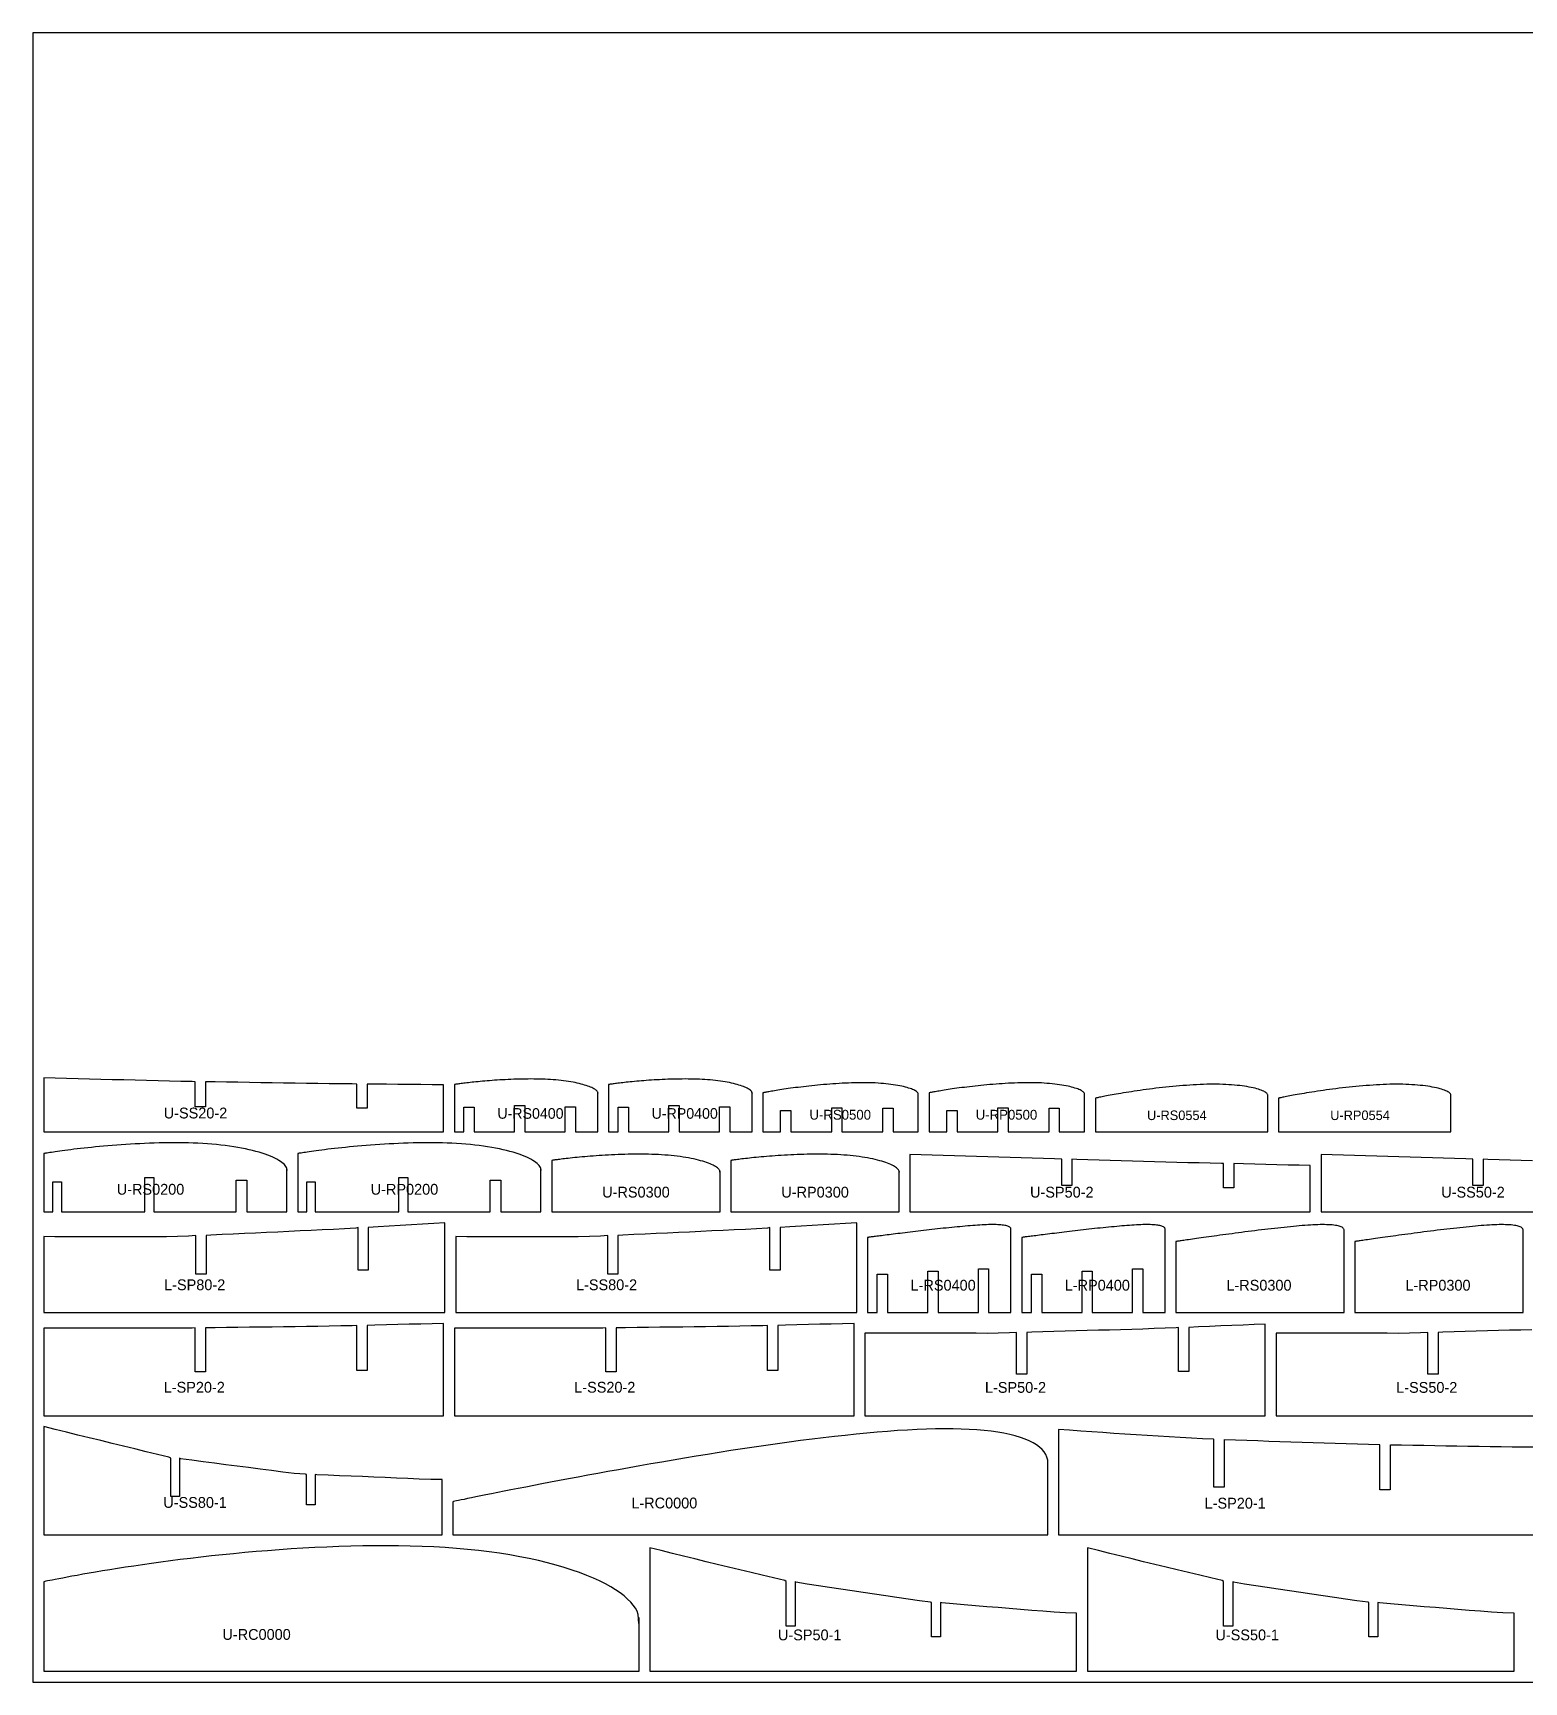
# Model space of a CAD drawing. Header units: millimetres. Extents: x 0 to 2440, y 0 to 1220.
# Drawn here: x 0 to 1103, y 0 to 1220 of the extents above; entities that cross this region are included whole.
import ezdxf

# ---------------------------------------------------------------- set-up
doc = ezdxf.new("R2010")
doc.units = ezdxf.units.MM
for name, color, linetype in [('CUT', 7, 'CONTINUOUS'), ('LABEL', 1, 'CONTINUOUS'), ('SHEET', 8, 'CONTINUOUS')]:
    doc.layers.add(name, color=color, linetype=linetype)

msp = doc.modelspace()

# ---------------------------------------------------------------- linework, layer by layer
at = {"layer": 'CUT'}
for points in [[(8, 406.922), (303.619, 406.922), (303.619, 441.741), (295.173, 441.848), (286.727, 441.951), (278.28, 442.05), (269.834, 442.146), (261.388, 442.238), (252.942, 442.327), (247.135, 442.423), (247.135, 424.672), (239.602, 424.672), (239.602, 442.423), (236.049, 442.493), (227.603, 442.57), (219.157, 442.644), (210.71, 442.76), (202.264, 442.892), (193.818, 443.022), (185.372, 443.152), (176.925, 443.282), (168.479, 443.411), (160.033, 443.539), (151.586, 443.667), (143.14, 443.794), (134.694, 443.921), (127.567, 444.084), (127.567, 425.503), (120.035, 425.503), (120.035, 444.084), (117.801, 444.173), (109.355, 444.298), (100.909, 444.446), (92.463, 444.682), (84.016, 444.918), (75.57, 445.155), (67.124, 445.393), (58.678, 445.632), (50.231, 445.872), (41.785, 446.112), (33.339, 446.354), (24.893, 446.596), (16.446, 446.839), (8, 447.083)], [(311.619, 406.922), (318.697, 406.922), (318.697, 425.174), (326.255, 425.174), (326.255, 406.922), (356.172, 406.922), (356.172, 426.475), (363.718, 426.475), (363.718, 406.922), (393.648, 406.922), (393.648, 425.503), (401.18, 425.503), (401.18, 406.922), (417.702, 406.922), (417.702, 435.926), (417.688, 435.575), (417.632, 436.284), (417.477, 436.65), (417.238, 437.022), (416.914, 437.4), (416.507, 437.784), (416.016, 438.172), (415.443, 438.564), (414.787, 438.959), (414.05, 439.355), (413.234, 439.751), (412.338, 440.146), (411.364, 440.539), (410.315, 440.928), (409.19, 441.311), (407.993, 441.688), (406.724, 442.058), (405.386, 442.418), (403.982, 442.767), (402.512, 443.104), (400.98, 443.428), (399.388, 443.737), (397.738, 444.031), (396.034, 444.308), (394.278, 444.568), (392.474, 444.809), (390.623, 445.031), (388.73, 445.233), (386.797, 445.415), (384.828, 445.576), (382.826, 445.715), (380.794, 445.834), (378.736, 445.93), (376.655, 446.006), (374.564, 446.06), (372.464, 446.098), (370.352, 446.121), (368.231, 446.129), (366.105, 446.123), (363.977, 446.103), (361.85, 446.07), (359.729, 446.024), (357.616, 445.967), (355.514, 445.898), (353.428, 445.818), (351.36, 445.728), (349.315, 445.629), (347.294, 445.522), (345.302, 445.406), (343.341, 445.283), (341.415, 445.153), (339.527, 445.018), (337.679, 444.878), (335.875, 444.733), (334.117, 444.586), (332.409, 444.435), (330.753, 444.283), (329.151, 444.129), (327.606, 443.976), (326.12, 443.823), (324.696, 443.671), (323.337, 443.522), (322.043, 443.376), (320.817, 443.234), (319.662, 443.097), (318.578, 442.965), (317.567, 442.839), (316.632, 442.721), (315.773, 442.61), (314.992, 442.507), (314.29, 442.414), (313.668, 442.33), (313.127, 442.256), (312.668, 442.193), (312.291, 442.141), (311.997, 442.1), (311.787, 442.07), (311.661, 442.052), (311.619, 442.046)], [(425.702, 406.922), (432.78, 406.922), (432.78, 425.174), (440.338, 425.174), (440.338, 406.922), (470.255, 406.922), (470.255, 426.475), (477.801, 426.475), (477.801, 406.922), (507.731, 406.922), (507.731, 425.503), (515.264, 425.503), (515.264, 406.922), (531.786, 406.922), (531.786, 435.926), (531.772, 435.575), (531.715, 436.284), (531.56, 436.65), (531.321, 437.022), (530.998, 437.4), (530.59, 437.784), (530.099, 438.172), (529.526, 438.564), (528.87, 438.959), (528.134, 439.355), (527.317, 439.751), (526.421, 440.146), (525.448, 440.539), (524.398, 440.928), (523.273, 441.311), (522.076, 441.688), (520.807, 442.058), (519.47, 442.418), (518.065, 442.767), (516.595, 443.104), (515.063, 443.428), (513.471, 443.737), (511.822, 444.031), (510.118, 444.308), (508.362, 444.568), (506.557, 444.809), (504.706, 445.031), (502.813, 445.233), (500.88, 445.415), (498.911, 445.576), (496.909, 445.715), (494.877, 445.834), (492.819, 445.93), (490.739, 446.006), (488.648, 446.06), (486.548, 446.098), (484.435, 446.121), (482.315, 446.129), (480.188, 446.123), (478.06, 446.103), (475.934, 446.07), (473.812, 446.024), (471.699, 445.967), (469.597, 445.898), (467.511, 445.818), (465.444, 445.728), (463.398, 445.629), (461.377, 445.522), (459.385, 445.406), (457.424, 445.283), (455.498, 445.153), (453.61, 445.018), (451.762, 444.878), (449.958, 444.733), (448.201, 444.586), (446.492, 444.435), (444.836, 444.283), (443.234, 444.129), (441.689, 443.976), (440.203, 443.823), (438.78, 443.671), (437.42, 443.522), (436.126, 443.376), (434.901, 443.234), (433.745, 443.097), (432.661, 442.965), (431.651, 442.839), (430.715, 442.721), (429.857, 442.61), (429.075, 442.507), (428.373, 442.414), (427.751, 442.33), (427.21, 442.256), (426.751, 442.193), (426.374, 442.141), (426.081, 442.1), (425.871, 442.07), (425.745, 442.052), (425.702, 442.046)], [(539.786, 406.922), (552.872, 406.922), (552.872, 422.815), (560.431, 422.815), (560.431, 406.922), (590.716, 406.922), (590.716, 424.817), (598.261, 424.817), (598.261, 406.922), (628.56, 406.922), (628.56, 424.672), (636.092, 424.672), (636.092, 406.922), (654.742, 406.922), (654.742, 434.712), (654.736, 435.069), (654.638, 435.429), (654.448, 435.793), (654.167, 436.16), (653.795, 436.53), (653.331, 436.901), (652.778, 437.273), (652.135, 437.645), (651.404, 438.017), (650.585, 438.385), (649.679, 438.751), (648.689, 439.112), (647.615, 439.466), (646.458, 439.814), (645.222, 440.152), (643.907, 440.48), (642.516, 440.797), (641.051, 441.101), (639.515, 441.39), (637.909, 441.664), (636.237, 441.922), (634.5, 442.161), (632.703, 442.382), (630.848, 442.583), (628.938, 442.763), (626.977, 442.921), (624.967, 443.057), (622.912, 443.171), (620.815, 443.261), (618.68, 443.328), (616.512, 443.372), (614.312, 443.391), (612.085, 443.387), (609.835, 443.359), (607.574, 443.309), (605.304, 443.241), (603.021, 443.157), (600.73, 443.058), (598.434, 442.943), (596.136, 442.815), (593.841, 442.672), (591.552, 442.517), (589.273, 442.35), (587.006, 442.171), (584.757, 441.983), (582.529, 441.784), (580.324, 441.577), (578.147, 441.363), (576.001, 441.141), (573.89, 440.913), (571.816, 440.681), (569.783, 440.444), (567.794, 440.204), (565.853, 439.962), (563.962, 439.719), (562.124, 439.475), (560.343, 439.233), (558.62, 438.991), (556.959, 438.753), (555.362, 438.518), (553.831, 438.288), (552.37, 438.064), (550.98, 437.846), (549.663, 437.636), (548.421, 437.434), (547.257, 437.241), (546.172, 437.059), (545.168, 436.888), (544.245, 436.729), (543.407, 436.583), (542.653, 436.449), (541.985, 436.33), (541.404, 436.226), (540.911, 436.137), (540.507, 436.063), (540.192, 436.006), (539.966, 435.964), (539.831, 435.939), (539.786, 435.931)], [(662.742, 406.922), (675.829, 406.922), (675.829, 422.815), (683.387, 422.815), (683.387, 406.922), (713.673, 406.922), (713.673, 424.817), (721.218, 424.817), (721.218, 406.922), (751.516, 406.922), (751.516, 424.672), (759.049, 424.672), (759.049, 406.922), (777.699, 406.922), (777.699, 434.712), (777.693, 435.069), (777.595, 435.429), (777.405, 435.793), (777.124, 436.16), (776.751, 436.53), (776.288, 436.901), (775.735, 437.273), (775.092, 437.645), (774.36, 438.017), (773.541, 438.385), (772.636, 438.751), (771.645, 439.112), (770.571, 439.466), (769.415, 439.814), (768.179, 440.152), (766.864, 440.48), (765.473, 440.797), (764.008, 441.101), (762.472, 441.39), (760.866, 441.664), (759.193, 441.922), (757.457, 442.161), (755.66, 442.382), (753.805, 442.583), (751.895, 442.763), (749.933, 442.921), (747.923, 443.057), (745.868, 443.171), (743.772, 443.261), (741.637, 443.328), (739.468, 443.372), (737.269, 443.391), (735.042, 443.387), (732.792, 443.359), (730.531, 443.309), (728.261, 443.241), (725.978, 443.157), (723.687, 443.058), (721.391, 442.943), (719.093, 442.815), (716.798, 442.672), (714.509, 442.517), (712.229, 442.35), (709.963, 442.171), (707.714, 441.983), (705.485, 441.784), (703.281, 441.577), (701.104, 441.363), (698.958, 441.141), (696.846, 440.913), (694.773, 440.681), (692.74, 440.444), (690.751, 440.204), (688.81, 439.962), (686.919, 439.719), (685.081, 439.475), (683.299, 439.233), (681.577, 438.991), (679.915, 438.753), (678.319, 438.518), (676.788, 438.288), (675.327, 438.064), (673.937, 437.846), (672.62, 437.636), (671.378, 437.434), (670.214, 437.241), (669.129, 437.059), (668.124, 436.888), (667.202, 436.729), (666.363, 436.583), (665.61, 436.449), (664.942, 436.33), (664.361, 436.226), (663.868, 436.137), (663.464, 436.063), (663.148, 436.006), (662.923, 435.964), (662.788, 435.939), (662.742, 435.931)], [(785.699, 406.922), (913.176, 406.922), (913.176, 434.006), (913.157, 434.387), (913.036, 434.77), (912.814, 435.155), (912.49, 435.54), (912.065, 435.926), (911.54, 436.311), (910.914, 436.695), (910.19, 437.076), (909.367, 437.454), (908.447, 437.828), (907.432, 438.195), (906.323, 438.555), (905.121, 438.906), (903.829, 439.247), (902.448, 439.577), (900.981, 439.893), (899.429, 440.195), (897.797, 440.48), (896.085, 440.749), (894.297, 440.998), (892.436, 441.228), (890.504, 441.437), (888.506, 441.624), (886.444, 441.787), (884.323, 441.927), (882.144, 442.042), (879.913, 442.131), (877.632, 442.194), (875.306, 442.232), (872.939, 442.242), (870.534, 442.226), (868.096, 442.184), (865.629, 442.114), (863.136, 442.019), (860.632, 441.898), (858.118, 441.759), (855.591, 441.602), (853.054, 441.427), (850.512, 441.236), (847.969, 441.03), (845.429, 440.809), (842.897, 440.574), (840.375, 440.327), (837.868, 440.067), (835.381, 439.797), (832.916, 439.517), (830.478, 439.229), (828.071, 438.933), (825.699, 438.63), (823.365, 438.322), (821.073, 438.009), (818.826, 437.693), (816.628, 437.375), (814.483, 437.056), (812.394, 436.737), (810.364, 436.419), (808.396, 436.104), (806.493, 435.792), (804.658, 435.485), (802.894, 435.184), (801.204, 434.89), (799.591, 434.603), (798.056, 434.326), (796.602, 434.06), (795.231, 433.805), (793.946, 433.562), (792.748, 433.333), (791.639, 433.118), (790.621, 432.918), (789.695, 432.735), (788.863, 432.568), (788.126, 432.42), (787.485, 432.289), (786.941, 432.178), (786.495, 432.087), (786.147, 432.015), (785.898, 431.963), (785.749, 431.932), (785.699, 431.922)], [(921.176, 406.922), (1048.652, 406.922), (1048.652, 434.006), (1048.633, 434.387), (1048.513, 434.77), (1048.29, 435.155), (1047.967, 435.54), (1047.542, 435.926), (1047.016, 436.311), (1046.391, 436.695), (1045.666, 437.076), (1044.843, 437.454), (1043.924, 437.828), (1042.909, 438.195), (1041.799, 438.555), (1040.598, 438.906), (1039.305, 439.247), (1037.924, 439.577), (1036.457, 439.893), (1034.906, 440.195), (1033.273, 440.48), (1031.561, 440.749), (1029.773, 440.998), (1027.912, 441.228), (1025.981, 441.437), (1023.983, 441.624), (1021.921, 441.787), (1019.799, 441.927), (1017.621, 442.042), (1015.389, 442.131), (1013.109, 442.194), (1010.783, 442.232), (1008.416, 442.242), (1006.011, 442.226), (1003.573, 442.184), (1001.105, 442.114), (998.613, 442.019), (996.109, 441.898), (993.595, 441.759), (991.067, 441.602), (988.531, 441.427), (985.989, 441.236), (983.446, 441.03), (980.906, 440.809), (978.373, 440.574), (975.851, 440.327), (973.345, 440.067), (970.857, 439.797), (968.392, 439.517), (965.955, 439.229), (963.548, 438.933), (961.176, 438.63), (958.841, 438.322), (956.549, 438.009), (954.303, 437.693), (952.105, 437.375), (949.96, 437.056), (947.871, 436.737), (945.84, 436.419), (943.872, 436.104), (941.969, 435.792), (940.135, 435.485), (938.371, 435.184), (936.681, 434.89), (935.067, 434.603), (933.532, 434.326), (932.078, 434.06), (930.708, 433.805), (929.422, 433.562), (928.224, 433.333), (927.116, 433.118), (926.097, 432.918), (925.172, 432.735), (924.34, 432.568), (923.603, 432.42), (922.962, 432.289), (922.418, 432.178), (921.971, 432.087), (921.624, 432.015), (921.375, 431.963), (921.226, 431.932), (921.176, 431.922)], [(8, 347.738), (14.65, 347.738), (14.65, 370.094), (20.968, 370.094), (20.968, 347.738), (82.635, 347.738), (82.635, 373.155), (89.403, 373.155), (89.403, 347.738), (150.368, 347.738), (150.368, 371.372), (158.091, 371.372), (158.091, 347.738), (187.816, 347.738), (187.816, 379.109), (187.766, 378.395), (187.722, 379.836), (187.484, 380.573), (187.103, 381.321), (186.578, 382.078), (185.911, 382.844), (185.101, 383.615), (184.15, 384.391), (183.059, 385.17), (181.83, 385.949), (180.463, 386.726), (178.962, 387.499), (177.327, 388.265), (175.562, 389.022), (173.668, 389.767), (171.65, 390.497), (169.509, 391.21), (167.249, 391.904), (164.875, 392.575), (162.388, 393.222), (159.795, 393.842), (157.098, 394.433), (154.302, 394.993), (151.413, 395.52), (148.434, 396.013), (145.371, 396.469), (142.228, 396.888), (139.013, 397.269), (135.729, 397.61), (132.382, 397.912), (128.979, 398.173), (125.525, 398.393), (122.026, 398.572), (118.488, 398.711), (114.934, 398.81), (111.367, 398.876), (107.78, 398.913), (104.177, 398.922), (100.565, 398.903), (96.949, 398.858), (93.336, 398.788), (89.731, 398.693), (86.14, 398.576), (82.57, 398.437), (79.025, 398.278), (75.512, 398.099), (72.036, 397.903), (68.602, 397.69), (65.217, 397.463), (61.885, 397.222), (58.613, 396.969), (55.404, 396.705), (52.265, 396.432), (49.2, 396.151), (46.214, 395.864), (43.311, 395.572), (40.497, 395.277), (37.776, 394.98), (35.151, 394.683), (32.628, 394.388), (30.209, 394.095), (27.9, 393.808), (25.702, 393.526), (23.62, 393.252), (21.658, 392.987), (19.817, 392.733), (18.101, 392.491), (16.513, 392.263), (15.054, 392.05), (13.728, 391.852), (12.535, 391.673), (11.479, 391.511), (10.56, 391.369), (9.78, 391.247), (9.141, 391.147), (8.642, 391.068), (8.286, 391.011), (8.071, 390.977), (8, 390.965)], [(195.816, 347.738), (202.466, 347.738), (202.466, 370.094), (208.784, 370.094), (208.784, 347.738), (270.451, 347.738), (270.451, 373.155), (277.219, 373.155), (277.219, 347.738), (338.183, 347.738), (338.183, 371.372), (345.907, 371.372), (345.907, 347.738), (375.632, 347.738), (375.632, 379.109), (375.582, 378.395), (375.538, 379.836), (375.3, 380.573), (374.919, 381.321), (374.394, 382.078), (373.727, 382.844), (372.917, 383.615), (371.966, 384.391), (370.875, 385.17), (369.646, 385.949), (368.279, 386.726), (366.778, 387.499), (365.143, 388.265), (363.378, 389.022), (361.484, 389.767), (359.466, 390.497), (357.325, 391.21), (355.065, 391.904), (352.69, 392.575), (350.204, 393.222), (347.61, 393.842), (344.914, 394.433), (342.118, 394.993), (339.228, 395.52), (336.249, 396.013), (333.186, 396.469), (330.044, 396.888), (326.829, 397.269), (323.545, 397.61), (320.198, 397.912), (316.795, 398.173), (313.341, 398.393), (309.842, 398.572), (306.303, 398.711), (302.75, 398.81), (299.183, 398.876), (295.596, 398.913), (291.993, 398.922), (288.38, 398.903), (284.765, 398.858), (281.152, 398.788), (277.547, 398.693), (273.956, 398.576), (270.386, 398.437), (266.841, 398.278), (263.328, 398.099), (259.851, 397.903), (256.418, 397.69), (253.033, 397.463), (249.701, 397.222), (246.429, 396.969), (243.22, 396.705), (240.081, 396.432), (237.016, 396.151), (234.029, 395.864), (231.127, 395.572), (228.313, 395.277), (225.591, 394.98), (222.967, 394.683), (220.444, 394.388), (218.025, 394.095), (215.715, 393.808), (213.518, 393.526), (211.436, 393.252), (209.474, 392.987), (207.633, 392.733), (205.917, 392.491), (204.328, 392.263), (202.87, 392.05), (201.543, 391.852), (200.351, 391.673), (199.295, 391.511), (198.376, 391.369), (197.596, 391.247), (196.957, 391.147), (196.458, 391.068), (196.101, 391.011), (195.887, 390.977), (195.816, 390.965)], [(383.632, 347.738), (508.1, 347.738), (508.1, 377.612), (508.076, 377.175), (508.026, 378.058), (507.852, 378.513), (507.579, 378.976), (507.207, 379.446), (506.736, 379.924), (506.168, 380.407), (505.502, 380.894), (504.739, 381.385), (503.882, 381.878), (502.93, 382.371), (501.885, 382.863), (500.748, 383.352), (499.522, 383.837), (498.207, 384.315), (496.807, 384.785), (495.323, 385.246), (493.757, 385.696), (492.112, 386.133), (490.39, 386.555), (488.595, 386.961), (486.729, 387.35), (484.795, 387.72), (482.797, 388.069), (480.737, 388.398), (478.62, 388.704), (476.448, 388.987), (474.226, 389.246), (471.957, 389.48), (469.645, 389.689), (467.294, 389.873), (464.908, 390.031), (462.491, 390.163), (460.047, 390.268), (457.592, 390.349), (455.126, 390.409), (452.645, 390.451), (450.154, 390.474), (447.657, 390.481), (445.157, 390.471), (442.659, 390.444), (440.167, 390.403), (437.684, 390.346), (435.215, 390.276), (432.764, 390.193), (430.335, 390.097), (427.931, 389.99), (425.557, 389.871), (423.216, 389.744), (420.912, 389.607), (418.649, 389.462), (416.43, 389.309), (414.259, 389.151), (412.139, 388.987), (410.073, 388.818), (408.066, 388.646), (406.119, 388.472), (404.236, 388.296), (402.421, 388.119), (400.675, 387.943), (399.001, 387.768), (397.403, 387.595), (395.883, 387.426), (394.442, 387.261), (393.084, 387.102), (391.81, 386.949), (390.623, 386.802), (389.524, 386.664), (388.514, 386.535), (387.596, 386.416), (386.771, 386.306), (386.04, 386.208), (385.404, 386.122), (384.864, 386.048), (384.421, 385.987), (384.076, 385.939), (383.829, 385.905), (383.681, 385.884), (383.632, 385.877)], [(516.1, 347.738), (640.569, 347.738), (640.569, 377.612), (640.545, 377.175), (640.494, 378.058), (640.32, 378.513), (640.047, 378.976), (639.675, 379.446), (639.205, 379.924), (638.636, 380.407), (637.971, 380.894), (637.208, 381.385), (636.35, 381.878), (635.398, 382.371), (634.353, 382.863), (633.217, 383.352), (631.991, 383.837), (630.676, 384.315), (629.276, 384.785), (627.791, 385.246), (626.226, 385.696), (624.581, 386.133), (622.859, 386.555), (621.064, 386.961), (619.198, 387.35), (617.264, 387.72), (615.266, 388.069), (613.206, 388.398), (611.089, 388.704), (608.917, 388.987), (606.695, 389.246), (604.426, 389.48), (602.114, 389.689), (599.763, 389.873), (597.377, 390.031), (594.96, 390.163), (592.516, 390.268), (590.06, 390.349), (587.594, 390.409), (585.114, 390.451), (582.623, 390.474), (580.125, 390.481), (577.626, 390.471), (575.128, 390.444), (572.635, 390.403), (570.153, 390.346), (567.684, 390.276), (565.233, 390.193), (562.804, 390.097), (560.4, 389.99), (558.026, 389.871), (555.685, 389.744), (553.381, 389.607), (551.118, 389.462), (548.899, 389.309), (546.728, 389.151), (544.608, 388.987), (542.542, 388.818), (540.534, 388.646), (538.588, 388.472), (536.705, 388.296), (534.889, 388.119), (533.144, 387.943), (531.47, 387.768), (529.872, 387.595), (528.352, 387.426), (526.911, 387.261), (525.553, 387.102), (524.279, 386.949), (523.092, 386.802), (521.992, 386.664), (520.983, 386.535), (520.065, 386.416), (519.24, 386.306), (518.508, 386.208), (517.872, 386.122), (517.333, 386.048), (516.89, 385.987), (516.545, 385.939), (516.298, 385.905), (516.15, 385.884), (516.1, 385.877)], [(648.569, 347.738), (944.688, 347.738), (944.688, 382.077), (936.463, 382.288), (928.237, 382.495), (920.012, 382.699), (911.786, 382.897), (903.561, 383.091), (895.335, 383.28), (888.108, 383.528), (888.108, 365.633), (880.563, 365.633), (880.563, 383.528), (878.884, 383.649), (870.658, 383.827), (862.433, 383.999), (854.207, 384.203), (845.982, 384.45), (837.756, 384.695), (829.531, 384.94), (821.305, 385.184), (813.08, 385.427), (804.854, 385.669), (796.629, 385.911), (788.403, 386.152), (780.178, 386.392), (771.952, 386.631), (768.339, 386.845), (768.339, 367.291), (760.793, 367.291), (760.793, 386.845), (755.501, 387.107), (747.276, 387.344), (739.05, 387.587), (730.824, 387.836), (722.599, 388.087), (714.373, 388.338), (706.148, 388.59), (697.922, 388.841), (689.697, 389.093), (681.471, 389.345), (673.246, 389.598), (665.02, 389.852), (656.795, 390.105), (648.569, 390.358)], [(8, 273.266), (304.618, 273.266), (304.618, 339.738), (296.379, 339.245), (288.14, 338.754), (279.9, 338.265), (271.661, 337.778), (263.421, 337.293), (255.182, 336.81), (247.943, 336.166), (247.943, 304.716), (240.385, 304.716), (240.385, 336.166), (238.703, 335.848), (230.464, 335.37), (222.224, 334.894), (213.985, 334.46), (205.746, 334.075), (197.506, 333.691), (189.267, 333.307), (181.027, 332.924), (172.788, 332.542), (164.549, 332.16), (156.309, 331.778), (148.07, 331.397), (139.83, 331.017), (131.591, 330.637), (127.972, 330.296), (127.972, 301.781), (120.413, 301.781), (120.413, 330.296), (115.112, 329.878), (106.873, 329.499), (98.633, 329.328), (90.394, 329.338), (82.155, 329.348), (73.915, 329.36), (65.676, 329.373), (57.436, 329.387), (49.197, 329.401), (40.958, 329.417), (32.718, 329.434), (24.479, 329.451), (16.239, 329.47), (8, 329.489)], [(312.618, 273.266), (609.237, 273.266), (609.237, 339.738), (600.997, 339.245), (592.758, 338.754), (584.519, 338.265), (576.279, 337.778), (568.04, 337.293), (559.8, 336.81), (552.561, 336.166), (552.561, 304.716), (545.003, 304.716), (545.003, 336.166), (543.322, 335.848), (535.082, 335.37), (526.843, 334.894), (518.603, 334.46), (510.364, 334.075), (502.125, 333.691), (493.885, 333.307), (485.646, 332.924), (477.406, 332.542), (469.167, 332.16), (460.928, 331.778), (452.688, 331.397), (444.449, 331.017), (436.209, 330.637), (432.59, 330.296), (432.59, 301.781), (425.032, 301.781), (425.032, 330.296), (419.731, 329.878), (411.491, 329.499), (403.252, 329.328), (395.012, 329.338), (386.773, 329.348), (378.534, 329.36), (370.294, 329.373), (362.055, 329.387), (353.815, 329.401), (345.576, 329.417), (337.337, 329.434), (329.097, 329.451), (320.858, 329.47), (312.618, 329.489)], [(617.237, 273.266), (624.435, 273.266), (624.435, 301.781), (631.993, 301.781), (631.993, 273.266), (661.849, 273.266), (661.849, 304.037), (669.395, 304.037), (669.395, 273.266), (699.264, 273.266), (699.264, 305.743), (706.796, 305.743), (706.796, 273.266), (723.264, 273.266), (723.264, 335.366), (723.166, 335.703), (722.987, 336.021), (722.726, 336.319), (722.383, 336.598), (721.961, 336.857), (721.458, 337.096), (720.877, 337.315), (720.218, 337.515), (719.483, 337.694), (718.673, 337.853), (717.788, 337.992), (716.832, 338.111), (715.804, 338.211), (714.708, 338.29), (713.544, 338.35), (712.315, 338.391), (711.022, 338.413), (709.667, 338.416), (708.253, 338.401), (706.782, 338.368), (705.255, 338.318), (703.676, 338.252), (702.046, 338.17), (700.367, 338.073), (698.644, 337.962), (696.876, 337.838), (695.069, 337.701), (693.223, 337.554), (691.342, 337.395), (689.428, 337.228), (687.484, 337.053), (685.513, 336.87), (683.518, 336.682), (681.501, 336.488), (679.458, 336.29), (677.392, 336.083), (675.316, 335.869), (673.23, 335.649), (671.14, 335.423), (669.047, 335.193), (666.956, 334.959), (664.869, 334.722), (662.79, 334.483), (660.722, 334.243), (658.668, 334.003), (656.631, 333.762), (654.615, 333.523), (652.622, 333.285), (650.657, 333.049), (648.721, 332.815), (646.818, 332.585), (644.952, 332.358), (643.124, 332.136), (641.339, 331.918), (639.598, 331.705), (637.905, 331.497), (636.262, 331.295), (634.672, 331.099), (633.138, 330.909), (631.662, 330.726), (630.246, 330.55), (628.893, 330.381), (627.604, 330.22), (626.383, 330.066), (625.231, 329.921), (624.15, 329.785), (623.142, 329.657), (622.208, 329.538), (621.35, 329.429), (620.57, 329.329), (619.868, 329.239), (619.245, 329.159), (618.704, 329.09), (618.244, 329.03), (617.867, 328.981), (617.573, 328.943), (617.363, 328.916), (617.237, 328.9)], [(731.264, 273.266), (738.462, 273.266), (738.462, 301.781), (746.02, 301.781), (746.02, 273.266), (775.876, 273.266), (775.876, 304.037), (783.422, 304.037), (783.422, 273.266), (813.291, 273.266), (813.291, 305.743), (820.824, 305.743), (820.824, 273.266), (837.291, 273.266), (837.291, 335.366), (837.194, 335.703), (837.014, 336.021), (836.753, 336.319), (836.411, 336.598), (835.988, 336.857), (835.485, 337.096), (834.904, 337.315), (834.246, 337.515), (833.51, 337.694), (832.7, 337.853), (831.816, 337.992), (830.859, 338.111), (829.831, 338.211), (828.735, 338.29), (827.571, 338.35), (826.342, 338.391), (825.049, 338.413), (823.694, 338.416), (822.28, 338.401), (820.809, 338.368), (819.282, 338.318), (817.703, 338.252), (816.073, 338.17), (814.395, 338.073), (812.671, 337.962), (810.904, 337.838), (809.096, 337.701), (807.25, 337.554), (805.369, 337.395), (803.455, 337.228), (801.511, 337.053), (799.54, 336.87), (797.545, 336.682), (795.528, 336.488), (793.485, 336.29), (791.419, 336.083), (789.343, 335.869), (787.257, 335.649), (785.167, 335.423), (783.074, 335.193), (780.983, 334.959), (778.896, 334.722), (776.817, 334.483), (774.749, 334.243), (772.695, 334.003), (770.658, 333.762), (768.642, 333.523), (766.649, 333.285), (764.684, 333.049), (762.748, 332.815), (760.846, 332.585), (758.979, 332.358), (757.151, 332.136), (755.366, 331.918), (753.625, 331.705), (751.932, 331.497), (750.289, 331.295), (748.699, 331.099), (747.165, 330.909), (745.689, 330.726), (744.273, 330.55), (742.92, 330.381), (741.632, 330.22), (740.411, 330.066), (739.259, 329.921), (738.177, 329.785), (737.169, 329.657), (736.235, 329.538), (735.377, 329.429), (734.597, 329.329), (733.895, 329.239), (733.272, 329.159), (732.731, 329.09), (732.271, 329.03), (731.894, 328.981), (731.6, 328.943), (731.39, 328.916), (731.264, 328.9)], [(845.291, 273.266), (969.686, 273.266), (969.686, 334.582), (969.564, 335.002), (969.345, 335.398), (969.032, 335.77), (968.623, 336.117), (968.12, 336.44), (967.524, 336.738), (966.836, 337.011), (966.058, 337.26), (965.19, 337.484), (964.234, 337.682), (963.192, 337.856), (962.065, 338.005), (960.856, 338.128), (959.566, 338.228), (958.197, 338.302), (956.753, 338.352), (955.234, 338.379), (953.643, 338.382), (951.983, 338.361), (950.255, 338.319), (948.464, 338.255), (946.611, 338.169), (944.699, 338.064), (942.731, 337.939), (940.71, 337.796), (938.638, 337.636), (936.519, 337.46), (934.355, 337.269), (932.151, 337.065), (929.908, 336.848), (927.63, 336.621), (925.32, 336.384), (922.983, 336.138), (920.62, 335.886), (918.225, 335.627), (915.804, 335.356), (913.37, 335.077), (910.925, 334.789), (908.475, 334.493), (906.023, 334.192), (903.572, 333.886), (901.126, 333.576), (898.689, 333.263), (896.265, 332.948), (893.857, 332.633), (891.47, 332.317), (889.107, 332.003), (886.772, 331.69), (884.468, 331.38), (882.199, 331.072), (879.969, 330.769), (877.781, 330.471), (875.639, 330.177), (873.546, 329.889), (871.506, 329.608), (869.521, 329.333), (867.595, 329.066), (865.731, 328.806), (863.933, 328.555), (862.202, 328.312), (860.543, 328.079), (858.956, 327.855), (857.446, 327.641), (856.015, 327.438), (854.664, 327.245), (853.397, 327.064), (852.215, 326.894), (851.12, 326.736), (850.114, 326.591), (849.198, 326.458), (848.375, 326.339), (847.646, 326.232), (847.011, 326.14), (846.472, 326.061), (846.03, 325.996), (845.686, 325.945), (845.439, 325.909), (845.291, 325.887)], [(977.686, 273.266), (1102.081, 273.266), (1102.081, 334.582), (1101.959, 335.002), (1101.74, 335.398), (1101.427, 335.77), (1101.018, 336.117), (1100.515, 336.44), (1099.919, 336.738), (1099.231, 337.011), (1098.453, 337.26), (1097.585, 337.484), (1096.629, 337.682), (1095.587, 337.856), (1094.46, 338.005), (1093.251, 338.128), (1091.961, 338.228), (1090.592, 338.302), (1089.147, 338.352), (1087.628, 338.379), (1086.038, 338.382), (1084.377, 338.361), (1082.65, 338.319), (1080.859, 338.255), (1079.006, 338.169), (1077.094, 338.064), (1075.126, 337.939), (1073.105, 337.796), (1071.033, 337.636), (1068.914, 337.46), (1066.75, 337.269), (1064.546, 337.065), (1062.303, 336.848), (1060.025, 336.621), (1057.715, 336.384), (1055.377, 336.138), (1053.015, 335.886), (1050.62, 335.627), (1048.199, 335.356), (1045.764, 335.077), (1043.32, 334.789), (1040.87, 334.493), (1038.418, 334.192), (1035.967, 333.886), (1033.521, 333.576), (1031.084, 333.263), (1028.66, 332.948), (1026.252, 332.633), (1023.865, 332.317), (1021.502, 332.003), (1019.167, 331.69), (1016.863, 331.38), (1014.594, 331.072), (1012.364, 330.769), (1010.176, 330.471), (1008.034, 330.177), (1005.941, 329.889), (1003.901, 329.608), (1001.916, 329.333), (999.99, 329.066), (998.126, 328.806), (996.328, 328.555), (994.597, 328.312), (992.937, 328.079), (991.351, 327.855), (989.841, 327.641), (988.41, 327.438), (987.059, 327.245), (985.792, 327.064), (984.609, 326.894), (983.515, 326.736), (982.509, 326.591), (981.593, 326.458), (980.77, 326.339), (980.041, 326.232), (979.406, 326.14), (978.867, 326.061), (978.425, 325.996), (978.081, 325.945), (977.834, 325.909), (977.686, 325.887)], [(8, 197.017), (303.619, 197.017), (303.619, 265.266), (295.172, 265.052), (286.726, 264.841), (278.28, 264.631), (269.834, 264.423), (261.387, 264.217), (252.941, 264.014), (247.134, 263.785), (247.134, 230.401), (239.602, 230.401), (239.602, 263.785), (236.049, 263.613), (227.602, 263.415), (219.156, 263.22), (210.71, 263.088), (202.264, 262.977), (193.817, 262.867), (185.371, 262.757), (176.925, 262.648), (168.479, 262.539), (160.032, 262.431), (151.586, 262.323), (143.14, 262.215), (134.694, 262.108), (127.567, 261.97), (127.567, 229.494), (120.034, 229.494), (120.034, 261.97), (117.801, 261.895), (109.355, 261.789), (100.909, 261.707), (92.462, 261.712), (84.016, 261.719), (75.57, 261.726), (67.124, 261.734), (58.677, 261.743), (50.231, 261.753), (41.785, 261.763), (33.339, 261.775), (24.892, 261.787), (16.446, 261.8), (8, 261.813)], [(311.619, 197.017), (607.237, 197.017), (607.237, 265.266), (598.791, 265.052), (590.345, 264.841), (581.898, 264.631), (573.452, 264.423), (565.006, 264.217), (556.56, 264.014), (550.753, 263.785), (550.753, 230.401), (543.22, 230.401), (543.22, 263.785), (539.667, 263.613), (531.221, 263.415), (522.775, 263.22), (514.328, 263.088), (505.882, 262.977), (497.436, 262.867), (488.99, 262.757), (480.543, 262.648), (472.097, 262.539), (463.651, 262.431), (455.205, 262.323), (446.758, 262.215), (438.312, 262.108), (431.186, 261.97), (431.186, 229.494), (423.653, 229.494), (423.653, 261.97), (421.42, 261.895), (412.973, 261.789), (404.527, 261.707), (396.081, 261.712), (387.635, 261.719), (379.188, 261.726), (370.742, 261.734), (362.296, 261.743), (353.85, 261.753), (345.404, 261.763), (336.957, 261.775), (328.511, 261.787), (320.065, 261.8), (311.619, 261.813)], [(615.237, 197.017), (911.355, 197.017), (911.355, 264.786), (903.129, 264.442), (894.904, 264.1), (886.678, 263.76), (878.453, 263.421), (870.227, 263.084), (862.002, 262.75), (854.775, 262.306), (854.775, 229.661), (847.23, 229.661), (847.23, 262.306), (845.551, 262.087), (837.325, 261.758), (829.1, 261.431), (820.874, 261.144), (812.649, 260.905), (804.423, 260.665), (796.198, 260.427), (787.972, 260.189), (779.747, 259.951), (771.521, 259.714), (763.296, 259.477), (755.07, 259.24), (746.845, 259.005), (738.619, 258.769), (735.006, 258.558), (735.006, 227.788), (727.461, 227.788), (727.461, 258.558), (722.168, 258.3), (713.943, 258.066), (705.717, 257.963), (697.492, 257.976), (689.266, 257.99), (681.041, 258.005), (672.815, 258.02), (664.59, 258.035), (656.365, 258.052), (648.139, 258.07), (639.914, 258.088), (631.688, 258.107), (623.463, 258.126), (615.237, 258.146)], [(8, 108.801), (302.551, 108.801), (302.551, 149.848), (294.136, 149.766), (285.72, 150.069), (277.304, 150.465), (268.888, 150.851), (260.473, 151.229), (252.057, 151.599), (243.641, 151.961), (235.225, 152.315), (226.81, 152.663), (218.394, 153.002), (209.978, 153.335), (208.58, 153.513), (208.58, 131.157), (202.261, 131.157), (202.261, 153.513), (201.562, 153.661), (193.147, 154.289), (184.731, 155.364), (176.315, 156.443), (167.899, 157.525), (159.484, 158.611), (151.068, 159.701), (142.652, 160.795), (134.236, 161.895), (125.821, 162.997), (117.405, 164.105), (108.989, 165.219), (108.29, 165.73), (108.29, 137.266), (101.972, 137.266), (101.972, 165.73), (100.573, 166.35), (92.158, 168.381), (83.742, 170.415), (75.326, 172.454), (66.91, 174.496), (58.495, 176.544), (50.079, 178.603), (41.663, 180.665), (33.247, 182.741), (24.832, 184.821), (16.416, 186.915), (8, 189.017)], [(310.551, 108.801), (750.478, 108.801), (750.478, 164.148), (749.936, 166.282), (749.055, 168.319), (747.84, 170.259), (746.292, 172.1), (744.415, 173.842), (742.213, 175.483), (739.69, 177.022), (736.851, 178.458), (733.701, 179.789), (730.246, 181.014), (726.492, 182.132), (722.446, 183.143), (718.115, 184.044), (713.505, 184.836), (708.624, 185.518), (703.481, 186.089), (698.083, 186.551), (692.438, 186.903), (686.555, 187.147), (680.443, 187.283), (674.111, 187.314), (667.567, 187.242), (660.822, 187.069), (653.885, 186.798), (646.765, 186.433), (639.473, 185.978), (632.018, 185.436), (624.411, 184.813), (616.663, 184.112), (608.783, 183.341), (600.782, 182.503), (592.673, 181.604), (584.465, 180.651), (576.17, 179.648), (567.746, 178.595), (559.218, 177.481), (550.644, 176.311), (542.036, 175.093), (533.406, 173.831), (524.769, 172.53), (516.136, 171.196), (507.521, 169.833), (498.938, 168.447), (490.399, 167.043), (481.918, 165.626), (473.507, 164.199), (465.181, 162.767), (456.951, 161.335), (448.832, 159.906), (440.835, 158.484), (432.973, 157.073), (425.259, 155.676), (417.705, 154.296), (410.324, 152.936), (403.126, 151.601), (396.125, 150.291), (389.33, 149.012), (382.753, 147.764), (376.405, 146.552), (370.297, 145.377), (364.437, 144.243), (358.836, 143.151), (353.504, 142.105), (348.448, 141.107), (343.677, 140.16), (339.2, 139.266), (335.023, 138.427), (331.154, 137.645), (327.599, 136.923), (324.365, 136.264), (321.456, 135.667), (318.877, 135.137), (316.633, 134.674), (314.728, 134.279), (313.165, 133.954), (311.947, 133.701), (311.075, 133.519), (310.551, 133.41)], [(8, 8), (448.299, 8), (448.299, 45.599), (448.143, 47.813), (448.102, 43.406), (447.634, 50.047), (446.771, 52.298), (445.554, 54.562), (443.985, 56.837), (442.064, 59.117), (439.795, 61.398), (437.179, 63.674), (434.22, 65.94), (430.921, 68.187), (427.287, 70.411), (423.323, 72.604), (419.034, 74.76), (414.426, 76.87), (409.507, 78.927), (404.284, 80.926), (398.765, 82.858), (392.959, 84.718), (386.875, 86.498), (380.524, 88.193), (373.914, 89.797), (367.059, 91.305), (359.969, 92.712), (352.656, 94.013), (345.133, 95.207), (337.414, 96.288), (329.511, 97.256), (321.438, 98.107), (313.21, 98.841), (304.84, 99.457), (296.344, 99.955), (287.736, 100.335), (279.032, 100.599), (270.301, 100.747), (261.546, 100.801), (252.738, 100.769), (243.894, 100.654), (235.026, 100.459), (226.149, 100.187), (217.279, 99.842), (208.43, 99.429), (199.616, 98.951), (190.851, 98.411), (182.15, 97.814), (173.527, 97.164), (164.996, 96.465), (156.57, 95.722), (148.263, 94.938), (140.089, 94.118), (132.06, 93.266), (124.188, 92.387), (116.488, 91.484), (108.97, 90.562), (101.646, 89.626), (94.529, 88.68), (87.628, 87.729), (80.956, 86.777), (74.522, 85.829), (68.336, 84.889), (62.408, 83.961), (56.747, 83.051), (51.362, 82.164), (46.261, 81.302), (41.452, 80.472), (36.943, 79.677), (32.739, 78.921), (28.848, 78.209), (25.275, 77.544), (22.026, 76.931), (19.106, 76.372), (16.519, 75.871), (14.269, 75.43), (12.359, 75.053), (10.793, 74.742), (9.573, 74.497), (8.699, 74.322), (8.175, 74.216), (8, 74.18)], [(456.299, 8), (771.837, 8), (771.837, 50.851), (763.533, 51.123), (755.23, 51.667), (746.926, 52.334), (738.622, 53.001), (730.319, 53.672), (722.015, 54.347), (713.712, 55.026), (705.408, 55.706), (697.104, 56.389), (688.801, 57.076), (680.497, 57.768), (672.193, 58.463), (671.17, 58.833), (671.17, 33.417), (664.402, 33.417), (664.402, 58.833), (663.89, 59.16), (655.586, 60.024), (647.283, 61.232), (638.979, 62.447), (630.675, 63.671), (622.372, 64.905), (614.068, 66.148), (605.764, 67.401), (597.461, 68.664), (589.157, 69.936), (580.853, 71.219), (572.55, 72.511), (564.246, 73.812), (563.735, 74.426), (563.735, 41.213), (556.966, 41.213), (556.966, 74.426), (555.943, 75.123), (547.639, 77.041), (539.335, 79.001), (531.032, 80.977), (522.728, 82.97), (514.424, 84.97), (506.121, 86.984), (497.817, 89.015), (489.514, 91.062), (481.21, 93.126), (472.906, 95.205), (464.603, 97.294), (456.299, 99.397)], [(779.837, 8), (1095.375, 8), (1095.375, 50.851), (1087.071, 51.123), (1078.768, 51.667), (1070.464, 52.334), (1062.16, 53.001), (1053.857, 53.672), (1045.553, 54.347), (1037.25, 55.026), (1028.946, 55.706), (1020.642, 56.389), (1012.339, 57.076), (1004.035, 57.768), (995.731, 58.463), (994.708, 58.833), (994.708, 33.417), (987.939, 33.417), (987.939, 58.833), (987.428, 59.16), (979.124, 60.024), (970.821, 61.232), (962.517, 62.447), (954.213, 63.671), (945.91, 64.905), (937.606, 66.148), (929.302, 67.401), (920.999, 68.664), (912.695, 69.936), (904.391, 71.219), (896.088, 72.511), (887.784, 73.812), (887.272, 74.426), (887.272, 41.213), (880.504, 41.213), (880.504, 74.426), (879.481, 75.123), (871.177, 77.041), (862.873, 79.001), (854.57, 80.977), (846.266, 82.97), (837.962, 84.97), (829.659, 86.984), (821.355, 89.015), (813.052, 91.062), (804.748, 93.126), (796.444, 95.205), (788.141, 97.294), (779.837, 99.397)]]:
    msp.add_lwpolyline(points, close=True, dxfattribs=at)
for points in [[(1108.973, 385.669), (1100.748, 385.911), (1092.522, 386.152), (1084.297, 386.392), (1076.071, 386.631), (1072.458, 386.845), (1072.458, 367.291), (1064.912, 367.291), (1064.912, 386.845), (1059.62, 387.107), (1051.395, 387.344), (1043.169, 387.587), (1034.944, 387.836), (1026.718, 388.087), (1018.493, 388.338), (1010.267, 388.59), (1002.041, 388.841), (993.816, 389.093), (985.59, 389.345), (977.365, 389.598), (969.139, 389.852), (960.914, 390.105), (952.688, 390.358), (952.688, 347.738), (1248.807, 347.738)], [(1108.541, 260.665), (1100.315, 260.427), (1092.09, 260.189), (1083.864, 259.951), (1075.639, 259.714), (1067.413, 259.477), (1059.188, 259.24), (1050.962, 259.005), (1042.737, 258.769), (1039.124, 258.558), (1039.124, 227.788), (1031.578, 227.788), (1031.578, 258.558), (1026.286, 258.3), (1018.06, 258.066), (1009.835, 257.963), (1001.609, 257.976), (993.384, 257.99), (985.158, 258.005), (976.933, 258.02), (968.707, 258.035), (960.482, 258.052), (952.257, 258.07), (944.031, 258.088), (935.806, 258.107), (927.58, 258.126), (919.355, 258.146), (919.355, 197.017), (1215.472, 197.017)], [(1110.412, 173.649), (1102.228, 173.72), (1094.043, 173.832), (1085.859, 173.948), (1077.674, 174.068), (1069.49, 174.192), (1061.305, 174.32), (1053.121, 174.453), (1044.936, 174.59), (1036.752, 174.731), (1028.567, 174.877), (1020.383, 175.026), (1012.198, 175.18), (1004.014, 175.338), (1003.707, 175.42), (1003.707, 142.111), (995.983, 142.111), (995.983, 175.42), (995.829, 175.499), (987.645, 175.675), (979.46, 175.905), (971.276, 176.144), (963.091, 176.389), (954.907, 176.643), (946.722, 176.904), (938.538, 177.172), (930.353, 177.449), (922.169, 177.733), (913.984, 178.026), (905.8, 178.325), (897.615, 178.633), (889.431, 178.949), (881.246, 179.272), (881.093, 179.433), (881.093, 144.117), (873.368, 144.117), (873.368, 179.433), (873.062, 179.603), (864.877, 180.027), (856.693, 180.478), (848.508, 180.941), (840.324, 181.416), (832.139, 181.903), (823.955, 182.402), (815.77, 182.913), (807.586, 183.436), (799.401, 183.971), (791.217, 184.518), (783.032, 185.077), (774.848, 185.649), (766.663, 186.232), (758.478, 186.827), (758.478, 108.801), (1118.597, 108.801)]]:
    msp.add_lwpolyline(points, dxfattribs=at)
at = {"layer": 'SHEET'}
msp.add_lwpolyline([(0, 0), (2440, 0), (2440, 1220), (0, 1220)], close=True, dxfattribs=at)

# ---------------------------------------------------------------- texts
at = {"layer": 'LABEL'}
for s, height, p in [('U-SS20-2', 8, (96.686, 416.962)), ('U-RS0400', 7.84, (343.444, 416.724)), ('U-RP0400', 7.84, (457.527, 416.724)), ('U-RS0500', 7.29, (574.273, 416.039)), ('U-RP0500', 7.29, (697.229, 416.039)), ('U-RS0554', 7.06, (823.942, 415.752)), ('U-RP0554', 7.06, (959.419, 415.752)), ('U-RS0200', 8, (61.945, 360.534)), ('U-RP0200', 8, (249.761, 360.534)), ('U-RS0300', 8, (420.972, 358.424)), ('U-RP0300', 8, (553.441, 358.424)), ('U-SP50-2', 8, (737.405, 358.393)), ('U-SS50-2', 8, (1041.524, 358.393)), ('L-SP80-2', 8, (96.986, 289.884)), ('L-SS80-2', 8, (401.604, 289.884)), ('L-RS0400', 8, (649.045, 289.554)), ('L-RP0400', 8, (763.072, 289.554)), ('L-RS0300', 8, (882.609, 289.545)), ('L-RP0300', 8, (1015.004, 289.545)), ('L-SP20-2', 8, (96.686, 214.079)), ('L-SS20-2', 8, (400.304, 214.079)), ('L-SP50-2', 8, (704.072, 213.959)), ('L-SS50-2', 8, (1008.19, 213.959)), ('U-SS80-1', 8, (96.365, 128.855)), ('L-RC0000', 8, (442.53, 128.43)), ('L-SP20-1', 8, (866.514, 128.308)), ('U-RC0000', 8, (140.09, 31.2)), ('U-SP50-1', 8, (550.96, 30.849)), ('U-SS50-1', 8, (874.498, 30.849))]:
    msp.add_text(s, height=height, dxfattribs=at).set_placement(p)

doc.saveas('drawing.dxf')
